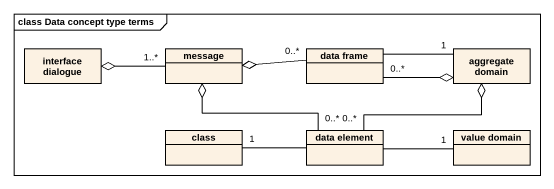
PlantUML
@startuml
mainframe class Data concept type terms
hide circle
hide empty members
class "interface dialogue" as interface_dialogue
class message
class "data frame" as data_frame
class "aggregate domain" as aggregate_domain
class "class" as class_
class "data element" as data_element
class "value domain" as value_domain
message "1..*" -left-o interface_dialogue
data_frame "0..*" -left-o message
data_frame -right- "1" aggregate_domain
data_frame "0..*" -right-o aggregate_domain
data_element "0..*" -left-o message
data_element "0..*" -right-o aggregate_domain
data_element -left- "1" class_
data_element -right- "1" value_domain
@enduml
